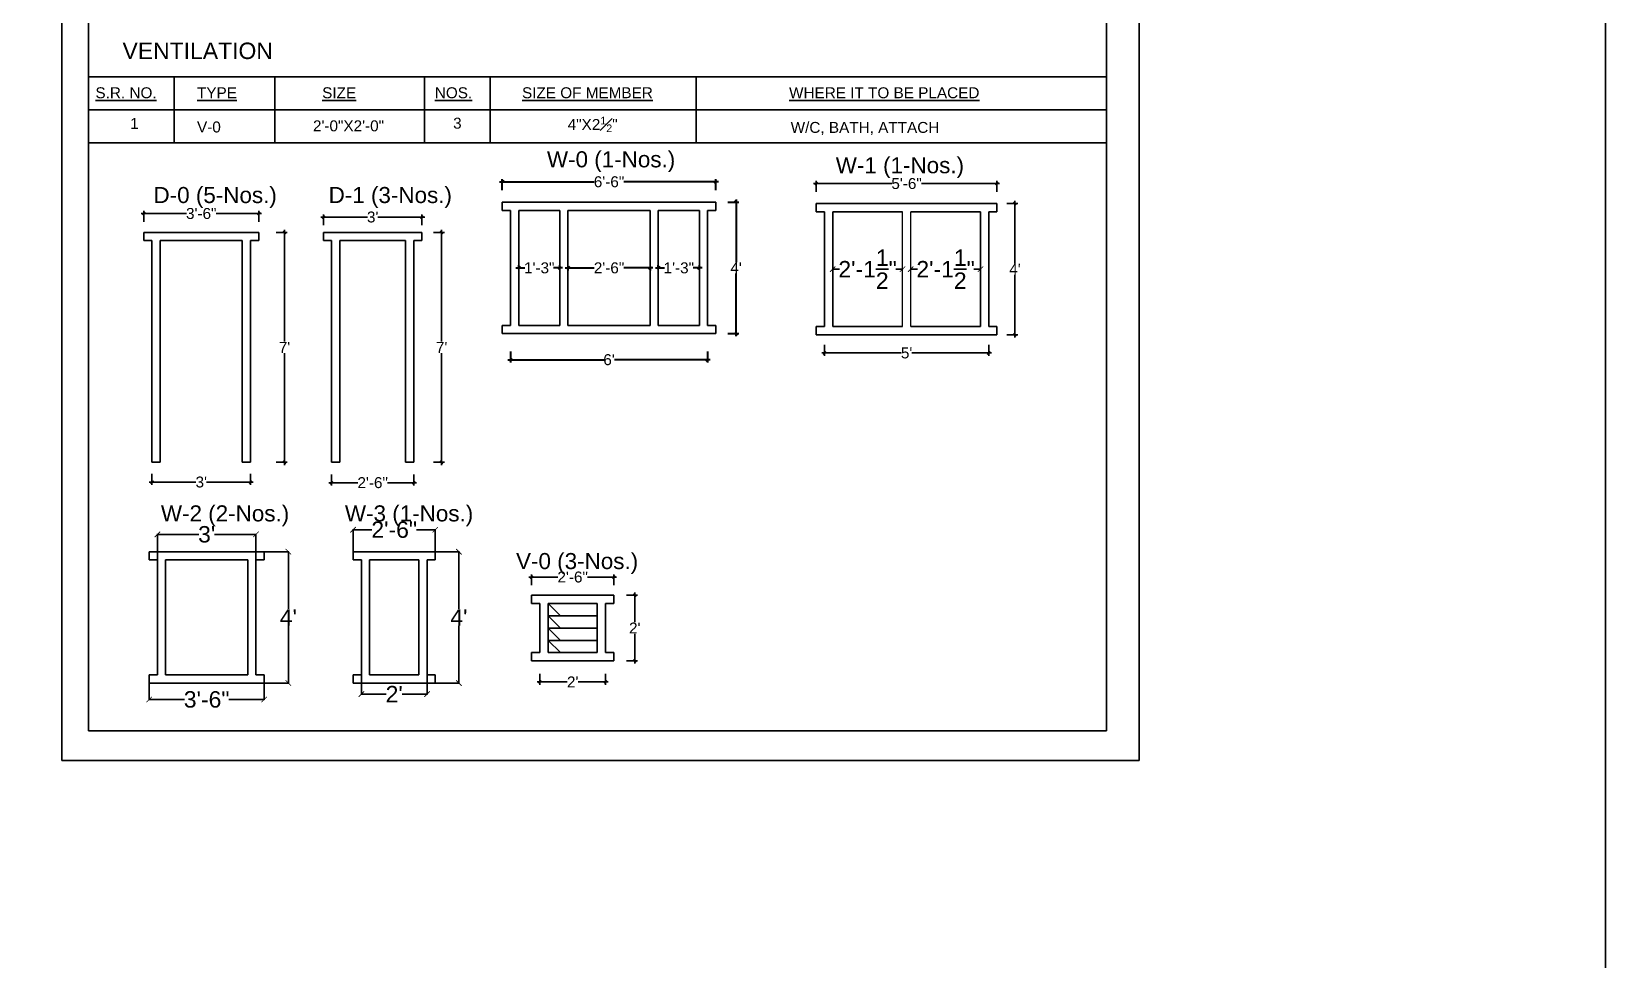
# Model space of a CAD drawing. Header units: inches. Extents: x -22123 to -20407, y -44696 to -43478.
# Drawn here: x -20982 to -20407, y -44175 to -43836 of the extents above; entities that cross this region are included whole.
import ezdxf

# ---------------------------------------------------------------- set-up
doc = ezdxf.new("R2010")
doc.units = ezdxf.units.IN
doc.header["$LTSCALE"] = 0.01
doc.header["$MEASUREMENT"] = 0
doc.header["$PDMODE"] = 3
doc.linetypes.add('DASHED2', pattern=[0.375, 0.25, -0.125])
doc.layers.add('FURNITURE', color=8, linetype='Continuous', lineweight=13)
doc.layers.add('TEXT', color=7, linetype='Continuous')
doc.styles.get("Standard").update_dxf_attribs({"font": 'arial.ttf'})
doc.dimstyles.get("Standard").update_dxf_attribs({"dimtxt": 6, "dimasz": 2, "dimexe": 0.18, "dimexo": 0.0625, "dimgap": 0.09, "dimtad": 0, "dimtih": 1, "dimtoh": 1, "dimdec": 1, "dimzin": 0, "dimdsep": 46, "dimlunit": 4, "dimtxsty": 'Standard', "dimblk": 'ARCHTICK', "dimcen": 0.09, "dimadec": 0, "dimazin": 0, "dimtfac": 1, "dimtdec": 1, "dimtofl": 0, "dimtmove": 0, "dimatfit": 3, "dimfxl": 1, "dimtolj": 1, "dimtzin": 0, "dimarcsym": 0})

# ---------------------------------------------------------------- blocks, each defined once
blk = doc.blocks.new('_Oblique')
at = {"color": 0, "linetype": 'ByBlock', "lineweight": -2}
blk.add_line((-0.5, -0.5), (0.5, 0.5), dxfattribs=at)
blk = doc.blocks.new('*D252')
at = {"color": 1, "lineweight": -2, "transparency": 16777216}
for p, q in [((17192.68, 10261.11), (17192.68, 10220.2)), ((17192.68, 10175.11), (17192.68, 10216.02))]:
    blk.add_line(p, q, dxfattribs=at)
at = {"color": 5, "lineweight": -2, "transparency": 16777216}
for p, q in [((17189.68, 10260.11), (17193.68, 10260.11)), ((17189.68, 10176.11), (17193.68, 10176.11))]:
    blk.add_line(p, q, dxfattribs=at)
at = {"layer": 'Defpoints', "color": 0, "transparency": 16777216}
for p in [(17183.26, 10260.11), (17180.26, 10176.11), (17192.68, 10176.11)]:
    blk.add_point(p, dxfattribs=at)
at = {"color": 1, "lineweight": -2, "transparency": 16777216}
for p, rotation in [((17192.68, 10260.11), 90), ((17192.68, 10176.11), 270)]:
    blk.add_blockref('_Oblique', p, dxfattribs=dict(at, rotation=rotation))
at = {"color": 0, "transparency": 16777216, "insert": (17192.68, 10218.11), "char_height": 4, "attachment_point": 5}
blk.add_mtext("\\A1;7'", dxfattribs=at)
blk = doc.blocks.new('_ArchTick')
at = {"color": 0, "linetype": 'ByBlock', "const_width": 0.15}
blk.add_lwpolyline([(-0.5, -0.5), (0.5, 0.5)], dxfattribs=at)
blk = doc.blocks.new('*D253')
at = {"color": 1, "lineweight": -2, "transparency": 16777216}
for p, q in [((17140.26, 10267.02), (17156.85, 10267.02)), ((17184.26, 10267.02), (17167.66, 10267.02))]:
    blk.add_line(p, q, dxfattribs=at)
at = {"color": 5, "lineweight": -2, "transparency": 16777216}
for p, q in [((17141.26, 10264.02), (17141.26, 10268.02)), ((17183.26, 10264.02), (17183.26, 10268.02))]:
    blk.add_line(p, q, dxfattribs=at)
at = {"layer": 'Defpoints', "color": 0, "transparency": 16777216}
for p in [(17141.26, 10267.02), (17141.26, 10260.11), (17183.26, 10260.11)]:
    blk.add_point(p, dxfattribs=at)
at = {"color": 1, "lineweight": -2, "transparency": 16777216, "rotation": 180}
blk.add_blockref('_Oblique', (17141.26, 10267.02), dxfattribs=at)
at = {"color": 1, "lineweight": -2, "transparency": 16777216}
blk.add_blockref('_Oblique', (17183.26, 10267.02), dxfattribs=at)
at = {"color": 0, "transparency": 16777216, "insert": (17162.26, 10267.02), "char_height": 4, "attachment_point": 5}
blk.add_mtext('\\A1;3\'-6"', dxfattribs=at)
blk = doc.blocks.new('*D254')
at = {"color": 1, "lineweight": -2, "transparency": 16777216}
for p, q in [((17143.26, 10168.88), (17160.33, 10168.88)), ((17181.26, 10168.88), (17164.19, 10168.88))]:
    blk.add_line(p, q, dxfattribs=at)
at = {"color": 5, "lineweight": -2, "transparency": 16777216}
for p, q in [((17144.26, 10171.88), (17144.26, 10167.88)), ((17180.26, 10171.88), (17180.26, 10167.88))]:
    blk.add_line(p, q, dxfattribs=at)
at = {"layer": 'Defpoints', "color": 0, "transparency": 16777216}
for p in [(17144.26, 10176.11), (17180.26, 10176.11), (17180.26, 10168.88)]:
    blk.add_point(p, dxfattribs=at)
at = {"color": 1, "lineweight": -2, "transparency": 16777216, "rotation": 180}
blk.add_blockref('_Oblique', (17144.26, 10168.88), dxfattribs=at)
at = {"color": 1, "lineweight": -2, "transparency": 16777216}
blk.add_blockref('_Oblique', (17180.26, 10168.88), dxfattribs=at)
at = {"color": 0, "transparency": 16777216, "insert": (17162.26, 10168.88), "char_height": 4, "attachment_point": 5}
blk.add_mtext("\\A1;3'", dxfattribs=at)
blk = doc.blocks.new('*D256')
at = {"color": 5, "lineweight": -2, "transparency": 16777216}
for p, q in [((17042.39, 10171.65), (17042.39, 10167.65)), ((17072.39, 10171.65), (17072.39, 10167.65))]:
    blk.add_line(p, q, dxfattribs=at)
at = {"color": 1, "lineweight": -2, "transparency": 16777216}
for p, q in [((17041.39, 10168.65), (17051.95, 10168.65)), ((17073.39, 10168.65), (17062.83, 10168.65))]:
    blk.add_line(p, q, dxfattribs=at)
at = {"layer": 'Defpoints', "color": 0, "transparency": 16777216}
for p in [(17042.39, 10176.11), (17072.39, 10176.11), (17042.39, 10168.65)]:
    blk.add_point(p, dxfattribs=at)
at = {"color": 1, "lineweight": -2, "transparency": 16777216, "rotation": 180}
blk.add_blockref('_Oblique', (17042.39, 10168.65), dxfattribs=at)
at = {"color": 1, "lineweight": -2, "transparency": 16777216}
blk.add_blockref('_Oblique', (17072.39, 10168.65), dxfattribs=at)
at = {"color": 0, "transparency": 16777216, "insert": (17057.39, 10168.65), "char_height": 4, "attachment_point": 5}
blk.add_mtext('\\A1;2\'-6"', dxfattribs=at)
blk = doc.blocks.new('*D257')
at = {"color": 1, "lineweight": -2, "transparency": 16777216}
for p, q in [((17082.58, 10261.11), (17082.58, 10220.2)), ((17082.58, 10175.11), (17082.58, 10216.02))]:
    blk.add_line(p, q, dxfattribs=at)
at = {"color": 5, "lineweight": -2, "transparency": 16777216}
for p, q in [((17079.58, 10260.11), (17083.58, 10260.11)), ((17079.58, 10176.11), (17083.58, 10176.11))]:
    blk.add_line(p, q, dxfattribs=at)
at = {"layer": 'Defpoints', "color": 0, "transparency": 16777216}
for p in [(17075.39, 10260.11), (17072.39, 10176.11), (17082.58, 10176.11)]:
    blk.add_point(p, dxfattribs=at)
at = {"color": 1, "lineweight": -2, "transparency": 16777216}
for p, rotation in [((17082.58, 10260.11), 90), ((17082.58, 10176.11), 270)]:
    blk.add_blockref('_Oblique', p, dxfattribs=dict(at, rotation=rotation))
at = {"color": 0, "transparency": 16777216, "insert": (17082.58, 10218.11), "char_height": 4, "attachment_point": 5}
blk.add_mtext("\\A1;7'", dxfattribs=at)
blk = doc.blocks.new('*D258')
at = {"color": 5, "lineweight": -2, "transparency": 16777216}
for p, q in [((17039.39, 10262.73), (17039.39, 10266.73)), ((17075.39, 10262.73), (17075.39, 10266.73))]:
    blk.add_line(p, q, dxfattribs=at)
at = {"color": 1, "lineweight": -2, "transparency": 16777216}
for p, q in [((17038.39, 10265.73), (17055.46, 10265.73)), ((17076.39, 10265.73), (17059.32, 10265.73))]:
    blk.add_line(p, q, dxfattribs=at)
at = {"layer": 'Defpoints', "color": 0, "transparency": 16777216}
for p in [(17039.39, 10265.73), (17039.39, 10260.11), (17075.39, 10260.11)]:
    blk.add_point(p, dxfattribs=at)
at = {"color": 1, "lineweight": -2, "transparency": 16777216, "rotation": 180}
blk.add_blockref('_Oblique', (17039.39, 10265.73), dxfattribs=at)
at = {"color": 1, "lineweight": -2, "transparency": 16777216}
blk.add_blockref('_Oblique', (17075.39, 10265.73), dxfattribs=at)
at = {"color": 0, "transparency": 16777216, "insert": (17057.39, 10265.73), "char_height": 4, "attachment_point": 5}
blk.add_mtext("\\A1;3'", dxfattribs=at)
blk = doc.blocks.new('*D260')
at = {"color": 1, "lineweight": -2, "transparency": 16777216}
for p, q in [((17555.67, 10506.17), (17584.26, 10506.17)), ((17623.67, 10506.17), (17595.08, 10506.17))]:
    blk.add_line(p, q, dxfattribs=at)
at = {"color": 5, "lineweight": -2, "transparency": 16777216}
for p, q in [((17556.67, 10503.17), (17556.67, 10507.17)), ((17622.67, 10503.17), (17622.67, 10507.17))]:
    blk.add_line(p, q, dxfattribs=at)
at = {"layer": 'Defpoints', "color": 0, "transparency": 16777216}
for p in [(17622.67, 10506.17), (17556.67, 10498.88), (17622.67, 10498.88)]:
    blk.add_point(p, dxfattribs=at)
at = {"color": 1, "lineweight": -2, "transparency": 16777216, "rotation": 180}
blk.add_blockref('_Oblique', (17556.67, 10506.17), dxfattribs=at)
at = {"color": 1, "lineweight": -2, "transparency": 16777216}
blk.add_blockref('_Oblique', (17622.67, 10506.17), dxfattribs=at)
at = {"color": 0, "transparency": 16777216, "insert": (17589.67, 10506.17), "char_height": 4, "attachment_point": 5}
blk.add_mtext('\\A1;5\'-6"', dxfattribs=at)
blk = doc.blocks.new('*D261')
at = {"color": 5, "lineweight": -2, "transparency": 16777216}
for p, q in [((17626.27, 10498.88), (17630.27, 10498.88)), ((17626.27, 10450.88), (17630.27, 10450.88))]:
    blk.add_line(p, q, dxfattribs=at)
at = {"color": 1, "lineweight": -2, "transparency": 16777216}
for p, q in [((17629.27, 10499.88), (17629.27, 10476.97)), ((17629.27, 10449.88), (17629.27, 10472.79))]:
    blk.add_line(p, q, dxfattribs=at)
at = {"layer": 'Defpoints', "color": 0, "transparency": 16777216}
for p in [(17622.67, 10498.88), (17622.67, 10450.88), (17629.27, 10450.88)]:
    blk.add_point(p, dxfattribs=at)
at = {"color": 1, "lineweight": -2, "transparency": 16777216}
for p, rotation in [((17629.27, 10498.88), 90), ((17629.27, 10450.88), 270)]:
    blk.add_blockref('_Oblique', p, dxfattribs=dict(at, rotation=rotation))
at = {"color": 0, "transparency": 16777216, "insert": (17629.27, 10474.88), "char_height": 4, "attachment_point": 5}
blk.add_mtext("\\A1;4'", dxfattribs=at)
blk = doc.blocks.new('*D262')
at = {"color": 5, "lineweight": -2, "transparency": 16777216}
for p, q in [((17559.67, 10447.26), (17559.67, 10443.26)), ((17619.67, 10447.26), (17619.67, 10443.26))]:
    blk.add_line(p, q, dxfattribs=at)
at = {"color": 1, "lineweight": -2, "transparency": 16777216}
for p, q in [((17558.67, 10444.26), (17587.74, 10444.26)), ((17620.67, 10444.26), (17591.6, 10444.26))]:
    blk.add_line(p, q, dxfattribs=at)
at = {"layer": 'Defpoints', "color": 0, "transparency": 16777216}
for p in [(17559.67, 10453.88), (17619.67, 10453.88), (17619.67, 10444.26)]:
    blk.add_point(p, dxfattribs=at)
at = {"color": 1, "lineweight": -2, "transparency": 16777216, "rotation": 180}
blk.add_blockref('_Oblique', (17559.67, 10444.26), dxfattribs=at)
at = {"color": 1, "lineweight": -2, "transparency": 16777216}
blk.add_blockref('_Oblique', (17619.67, 10444.26), dxfattribs=at)
at = {"color": 0, "transparency": 16777216, "insert": (17589.67, 10444.26), "char_height": 4, "attachment_point": 5}
blk.add_mtext("\\A1;5'", dxfattribs=at)
blk = doc.blocks.new('*D264')
at = {"color": 1, "lineweight": -2, "transparency": 16777216}
for p, q in [((17700.67, 10518.44), (17735.26, 10518.44)), ((17780.67, 10518.44), (17746.09, 10518.44))]:
    blk.add_line(p, q, dxfattribs=at)
at = {"color": 5, "lineweight": -2, "transparency": 16777216}
for p, q in [((17701.67, 10515.44), (17701.67, 10519.44)), ((17779.67, 10515.44), (17779.67, 10519.44))]:
    blk.add_line(p, q, dxfattribs=at)
at = {"layer": 'Defpoints', "color": 0, "transparency": 16777216}
for p in [(17779.67, 10518.44), (17701.67, 10510.98), (17779.67, 10510.98)]:
    blk.add_point(p, dxfattribs=at)
at = {"color": 1, "lineweight": -2, "transparency": 16777216, "rotation": 180}
blk.add_blockref('_Oblique', (17701.67, 10518.44), dxfattribs=at)
at = {"color": 1, "lineweight": -2, "transparency": 16777216}
blk.add_blockref('_Oblique', (17779.67, 10518.44), dxfattribs=at)
at = {"color": 0, "transparency": 16777216, "insert": (17740.67, 10518.44), "char_height": 4, "attachment_point": 5}
blk.add_mtext('\\A1;6\'-6"', dxfattribs=at)
blk = doc.blocks.new('*D265')
at = {"color": 5, "lineweight": -2, "transparency": 16777216}
for p, q in [((17784.1, 10510.98), (17788.1, 10510.98)), ((17784.1, 10462.98), (17788.1, 10462.98))]:
    blk.add_line(p, q, dxfattribs=at)
at = {"color": 1, "lineweight": -2, "transparency": 16777216}
for p, q in [((17787.1, 10511.98), (17787.1, 10489.07)), ((17787.1, 10461.98), (17787.1, 10484.89))]:
    blk.add_line(p, q, dxfattribs=at)
at = {"layer": 'Defpoints', "color": 0, "transparency": 16777216}
for p in [(17779.67, 10510.98), (17779.67, 10462.98), (17787.1, 10462.98)]:
    blk.add_point(p, dxfattribs=at)
at = {"color": 1, "lineweight": -2, "transparency": 16777216}
for p, rotation in [((17787.1, 10510.98), 90), ((17787.1, 10462.98), 270)]:
    blk.add_blockref('_Oblique', p, dxfattribs=dict(at, rotation=rotation))
at = {"color": 0, "transparency": 16777216, "insert": (17787.1, 10486.98), "char_height": 4, "attachment_point": 5}
blk.add_mtext("\\A1;4'", dxfattribs=at)
blk = doc.blocks.new('*D266')
at = {"color": 5, "lineweight": -2, "transparency": 16777216}
for p, q in [((17704.67, 10456.42), (17704.67, 10452.42)), ((17776.67, 10456.42), (17776.67, 10452.42))]:
    blk.add_line(p, q, dxfattribs=at)
at = {"color": 1, "lineweight": -2, "transparency": 16777216}
for p, q in [((17703.67, 10453.42), (17738.73, 10453.42)), ((17777.67, 10453.42), (17742.62, 10453.42))]:
    blk.add_line(p, q, dxfattribs=at)
at = {"layer": 'Defpoints', "color": 0, "transparency": 16777216}
for p in [(17704.67, 10465.98), (17776.67, 10465.98), (17704.67, 10453.42)]:
    blk.add_point(p, dxfattribs=at)
at = {"color": 1, "lineweight": -2, "transparency": 16777216, "rotation": 180}
blk.add_blockref('_Oblique', (17704.67, 10453.42), dxfattribs=at)
at = {"color": 1, "lineweight": -2, "transparency": 16777216}
blk.add_blockref('_Oblique', (17776.67, 10453.42), dxfattribs=at)
at = {"color": 0, "transparency": 16777216, "insert": (17740.67, 10453.42), "char_height": 4, "attachment_point": 5}
blk.add_mtext("\\A1;6'", dxfattribs=at)
blk = doc.blocks.new('*D267')
at = {"color": 1, "lineweight": -2, "transparency": 16777216}
for p, q in [((17757.67, 10486.98), (17760.96, 10486.98)), ((17774.67, 10486.98), (17771.39, 10486.98))]:
    blk.add_line(p, q, dxfattribs=at)
at = {"color": 5, "lineweight": -2, "transparency": 16777216}
for p, q in [((17758.67, 10486.98), (17758.67, 10487.98)), ((17773.67, 10486.98), (17773.67, 10487.98))]:
    blk.add_line(p, q, dxfattribs=at)
at = {"layer": 'Defpoints', "color": 0, "transparency": 16777216}
for p in [(17758.67, 10486.98), (17773.67, 10486.98), (17773.67, 10486.98)]:
    blk.add_point(p, dxfattribs=at)
at = {"color": 1, "lineweight": -2, "transparency": 16777216, "rotation": 180}
blk.add_blockref('_Oblique', (17758.67, 10486.98), dxfattribs=at)
at = {"color": 1, "lineweight": -2, "transparency": 16777216}
blk.add_blockref('_Oblique', (17773.67, 10486.98), dxfattribs=at)
at = {"color": 0, "transparency": 16777216, "insert": (17766.17, 10486.98), "char_height": 4, "attachment_point": 5}
blk.add_mtext('\\A1;1\'-3"', dxfattribs=at)
blk = doc.blocks.new('*D268')
at = {"color": 1, "lineweight": -2, "transparency": 16777216}
for p, q in [((17706.67, 10486.98), (17709.96, 10486.98)), ((17723.67, 10486.98), (17720.39, 10486.98))]:
    blk.add_line(p, q, dxfattribs=at)
at = {"color": 5, "lineweight": -2, "transparency": 16777216}
for p, q in [((17707.67, 10486.98), (17707.67, 10487.98)), ((17722.67, 10486.98), (17722.67, 10487.98))]:
    blk.add_line(p, q, dxfattribs=at)
at = {"layer": 'Defpoints', "color": 0, "transparency": 16777216}
for p in [(17707.67, 10486.98), (17707.67, 10486.98), (17722.67, 10486.98)]:
    blk.add_point(p, dxfattribs=at)
at = {"color": 1, "lineweight": -2, "transparency": 16777216, "rotation": 180}
blk.add_blockref('_Oblique', (17707.67, 10486.98), dxfattribs=at)
at = {"color": 1, "lineweight": -2, "transparency": 16777216}
blk.add_blockref('_Oblique', (17722.67, 10486.98), dxfattribs=at)
at = {"color": 0, "transparency": 16777216, "insert": (17715.17, 10486.98), "char_height": 4, "attachment_point": 5}
blk.add_mtext('\\A1;1\'-3"', dxfattribs=at)
blk = doc.blocks.new('*D269')
at = {"color": 1, "lineweight": -2, "transparency": 16777216}
for p, q in [((17724.67, 10486.98), (17735.23, 10486.98)), ((17756.67, 10486.98), (17746.11, 10486.98))]:
    blk.add_line(p, q, dxfattribs=at)
at = {"color": 5, "lineweight": -2, "transparency": 16777216}
for p, q in [((17725.67, 10486.98), (17725.67, 10485.98)), ((17755.67, 10486.98), (17755.67, 10485.98))]:
    blk.add_line(p, q, dxfattribs=at)
at = {"layer": 'Defpoints', "color": 0, "transparency": 16777216}
for p in [(17725.67, 10486.98), (17755.67, 10486.98), (17755.67, 10486.98)]:
    blk.add_point(p, dxfattribs=at)
at = {"color": 1, "lineweight": -2, "transparency": 16777216, "rotation": 180}
blk.add_blockref('_Oblique', (17725.67, 10486.98), dxfattribs=at)
at = {"color": 1, "lineweight": -2, "transparency": 16777216}
blk.add_blockref('_Oblique', (17755.67, 10486.98), dxfattribs=at)
at = {"color": 0, "transparency": 16777216, "insert": (17740.67, 10486.98), "char_height": 4, "attachment_point": 5}
blk.add_mtext('\\A1;2\'-6"', dxfattribs=at)
blk = doc.blocks.new('*D513')
at = {"color": 0, "lineweight": -2, "transparency": 16777216}
for p, q in [((-20661.1, -43922.73), (-20661.1, -43922.61)), ((-20661.1, -43922.79), (-20658.65, -43922.79)), ((-20635.6, -43922.79), (-20638.05, -43922.79)), ((-20635.6, -43922.73), (-20635.6, -43922.61))]:
    blk.add_line(p, q, dxfattribs=at)
at = {"layer": 'Defpoints', "color": 0, "transparency": 16777216}
for p in [(-20661.1, -43922.79), (-20635.6, -43922.79), (-20635.6, -43922.79)]:
    blk.add_point(p, dxfattribs=at)
at = {"color": 0, "lineweight": -2, "transparency": 16777216, "xscale": 2, "yscale": 2, "zscale": 2, "rotation": 180}
blk.add_blockref('_ArchTick', (-20661.1, -43922.79), dxfattribs=at)
at = {"color": 0, "lineweight": -2, "transparency": 16777216, "xscale": 2, "yscale": 2, "zscale": 2}
blk.add_blockref('_ArchTick', (-20635.6, -43922.79), dxfattribs=at)
at = {"color": 0, "transparency": 16777216, "insert": (-20648.35, -43922.79), "char_height": 6, "attachment_point": 5}
blk.add_mtext('\\A1;2\'-1{\\H1.000000x;\\S1/2;}"', dxfattribs=at)
blk = doc.blocks.new('*D514')
at = {"color": 0, "lineweight": -2, "transparency": 16777216}
for p, q in [((-20689.6, -43922.73), (-20689.6, -43922.61)), ((-20689.6, -43922.79), (-20687.15, -43922.79)), ((-20664.1, -43922.79), (-20666.55, -43922.79)), ((-20664.1, -43922.73), (-20664.1, -43922.61))]:
    blk.add_line(p, q, dxfattribs=at)
at = {"layer": 'Defpoints', "color": 0, "transparency": 16777216}
for p in [(-20689.6, -43922.79), (-20689.6, -43922.79), (-20664.1, -43922.79)]:
    blk.add_point(p, dxfattribs=at)
at = {"color": 0, "lineweight": -2, "transparency": 16777216, "xscale": 2, "yscale": 2, "zscale": 2, "rotation": 180}
blk.add_blockref('_ArchTick', (-20689.6, -43922.79), dxfattribs=at)
at = {"color": 0, "lineweight": -2, "transparency": 16777216, "xscale": 2, "yscale": 2, "zscale": 2}
blk.add_blockref('_ArchTick', (-20664.1, -43922.79), dxfattribs=at)
at = {"color": 0, "transparency": 16777216, "insert": (-20676.85, -43922.79), "char_height": 6, "attachment_point": 5}
blk.add_mtext('\\A1;2\'-1{\\H1.000000x;\\S1/2;}"', dxfattribs=at)
blk = doc.blocks.new('*D248')
at = {"color": 5, "lineweight": -2, "transparency": 16777216}
for p, q in [((17220.2, 10493.05), (17220.2, 10497.05)), ((17250.2, 10493.05), (17250.2, 10497.05))]:
    blk.add_line(p, q, dxfattribs=at)
at = {"color": 1, "lineweight": -2, "transparency": 16777216}
for p, q in [((17219.2, 10496.05), (17229.75, 10496.05)), ((17251.2, 10496.05), (17240.64, 10496.05))]:
    blk.add_line(p, q, dxfattribs=at)
at = {"layer": 'Defpoints', "color": 0, "transparency": 16777216}
for p in [(17250.2, 10496.05), (17220.2, 10489.44), (17250.2, 10489.44)]:
    blk.add_point(p, dxfattribs=at)
at = {"color": 1, "lineweight": -2, "transparency": 16777216, "rotation": 180}
blk.add_blockref('_Oblique', (17220.2, 10496.05), dxfattribs=at)
at = {"color": 1, "lineweight": -2, "transparency": 16777216}
blk.add_blockref('_Oblique', (17250.2, 10496.05), dxfattribs=at)
at = {"color": 0, "transparency": 16777216, "insert": (17235.2, 10496.05), "char_height": 4, "attachment_point": 5}
blk.add_mtext('\\A1;2\'-6"', dxfattribs=at)
blk = doc.blocks.new('*D249')
at = {"color": 5, "lineweight": -2, "transparency": 16777216}
for p, q in [((17254.88, 10489.44), (17258.88, 10489.44)), ((17254.88, 10465.44), (17258.88, 10465.44))]:
    blk.add_line(p, q, dxfattribs=at)
at = {"color": 1, "lineweight": -2, "transparency": 16777216}
for p, q in [((17257.88, 10490.44), (17257.88, 10479.54)), ((17257.88, 10464.44), (17257.88, 10475.34))]:
    blk.add_line(p, q, dxfattribs=at)
at = {"layer": 'Defpoints', "color": 0, "transparency": 16777216}
for p in [(17250.2, 10489.44), (17250.2, 10465.44), (17257.88, 10465.44)]:
    blk.add_point(p, dxfattribs=at)
at = {"color": 1, "lineweight": -2, "transparency": 16777216}
for p, rotation in [((17257.88, 10489.44), 90), ((17257.88, 10465.44), 270)]:
    blk.add_blockref('_Oblique', p, dxfattribs=dict(at, rotation=rotation))
at = {"color": 0, "transparency": 16777216, "insert": (17257.88, 10477.44), "char_height": 4, "attachment_point": 5}
blk.add_mtext("\\A1;2'", dxfattribs=at)
blk = doc.blocks.new('*D250')
at = {"color": 1, "lineweight": -2, "transparency": 16777216}
for p, q in [((17222.2, 10457.73), (17233.23, 10457.73)), ((17248.2, 10457.73), (17237.16, 10457.73))]:
    blk.add_line(p, q, dxfattribs=at)
at = {"color": 5, "lineweight": -2, "transparency": 16777216}
for p, q in [((17223.2, 10460.73), (17223.2, 10456.73)), ((17247.2, 10460.73), (17247.2, 10456.73))]:
    blk.add_line(p, q, dxfattribs=at)
at = {"layer": 'Defpoints', "color": 0, "transparency": 16777216}
for p in [(17223.2, 10468.44), (17247.2, 10468.44), (17223.2, 10457.73)]:
    blk.add_point(p, dxfattribs=at)
at = {"color": 1, "lineweight": -2, "transparency": 16777216, "rotation": 180}
blk.add_blockref('_Oblique', (17223.2, 10457.73), dxfattribs=at)
at = {"color": 1, "lineweight": -2, "transparency": 16777216}
blk.add_blockref('_Oblique', (17247.2, 10457.73), dxfattribs=at)
at = {"color": 0, "transparency": 16777216, "insert": (17235.2, 10457.73), "char_height": 4, "attachment_point": 5}
blk.add_mtext("\\A1;2'", dxfattribs=at)
blk = doc.blocks.new('*D515')
at = {"color": 0, "lineweight": -2, "transparency": 16777216}
for p, q in [((-20936.35, -44028.99), (-20936.35, -44019.53)), ((-20936.35, -44019.71), (-20921.2, -44019.71)), ((-20900.35, -44019.71), (-20915.5, -44019.71)), ((-20900.35, -44028.99), (-20900.35, -44019.53))]:
    blk.add_line(p, q, dxfattribs=at)
at = {"layer": 'Defpoints', "color": 0, "transparency": 16777216}
for p in [(-20900.35, -44019.71), (-20936.35, -44029.05), (-20900.35, -44029.05)]:
    blk.add_point(p, dxfattribs=at)
at = {"color": 0, "lineweight": -2, "transparency": 16777216, "xscale": 2, "yscale": 2, "zscale": 2, "rotation": 180}
blk.add_blockref('_ArchTick', (-20936.35, -44019.71), dxfattribs=at)
at = {"color": 0, "lineweight": -2, "transparency": 16777216, "xscale": 2, "yscale": 2, "zscale": 2}
blk.add_blockref('_ArchTick', (-20900.35, -44019.71), dxfattribs=at)
at = {"color": 0, "transparency": 16777216, "insert": (-20918.35, -44019.71), "char_height": 6, "attachment_point": 5}
blk.add_mtext("\\A1;3'", dxfattribs=at)
blk = doc.blocks.new('*D516')
at = {"color": 0, "lineweight": -2, "transparency": 16777216}
for p, q in [((-20897.29, -44026.05), (-20888.32, -44026.05)), ((-20888.5, -44026.05), (-20888.5, -44046.96)), ((-20888.5, -44074.05), (-20888.5, -44053.14)), ((-20897.29, -44074.05), (-20888.32, -44074.05))]:
    blk.add_line(p, q, dxfattribs=at)
at = {"layer": 'Defpoints', "color": 0, "transparency": 16777216}
for p in [(-20897.35, -44026.05), (-20897.35, -44074.05), (-20888.5, -44074.05)]:
    blk.add_point(p, dxfattribs=at)
at = {"color": 0, "lineweight": -2, "transparency": 16777216, "xscale": 2, "yscale": 2, "zscale": 2}
for p, rotation in [((-20888.5, -44026.05), 90), ((-20888.5, -44074.05), 270)]:
    blk.add_blockref('_ArchTick', p, dxfattribs=dict(at, rotation=rotation))
at = {"color": 0, "transparency": 16777216, "insert": (-20888.5, -44050.05), "char_height": 6, "attachment_point": 5}
blk.add_mtext("\\A1;4'", dxfattribs=at)
blk = doc.blocks.new('*D517')
at = {"color": 0, "lineweight": -2, "transparency": 16777216}
for p, q in [((-20864.82, -44025.99), (-20864.82, -44017.83)), ((-20864.82, -44018.01), (-20857.94, -44018.01)), ((-20834.82, -44018.01), (-20841.71, -44018.01)), ((-20834.82, -44025.99), (-20834.82, -44017.83))]:
    blk.add_line(p, q, dxfattribs=at)
at = {"layer": 'Defpoints', "color": 0, "transparency": 16777216}
for p in [(-20834.82, -44018.01), (-20864.82, -44026.05), (-20834.82, -44026.05)]:
    blk.add_point(p, dxfattribs=at)
at = {"color": 0, "lineweight": -2, "transparency": 16777216, "xscale": 2, "yscale": 2, "zscale": 2, "rotation": 180}
blk.add_blockref('_ArchTick', (-20864.82, -44018.01), dxfattribs=at)
at = {"color": 0, "lineweight": -2, "transparency": 16777216, "xscale": 2, "yscale": 2, "zscale": 2}
blk.add_blockref('_ArchTick', (-20834.82, -44018.01), dxfattribs=at)
at = {"color": 0, "transparency": 16777216, "insert": (-20849.82, -44018.01), "char_height": 6, "attachment_point": 5}
blk.add_mtext('\\A1;2\'-6"', dxfattribs=at)
blk = doc.blocks.new('*D518')
at = {"color": 0, "lineweight": -2, "transparency": 16777216}
for p, q in [((-20939.35, -44074.11), (-20939.35, -44080.23)), ((-20897.35, -44074.11), (-20897.35, -44080.23)), ((-20939.35, -44080.05), (-20926.41, -44080.05)), ((-20897.35, -44080.05), (-20910.28, -44080.05))]:
    blk.add_line(p, q, dxfattribs=at)
at = {"layer": 'Defpoints', "color": 0, "transparency": 16777216}
for p in [(-20939.35, -44074.05), (-20897.35, -44074.05), (-20897.35, -44080.05)]:
    blk.add_point(p, dxfattribs=at)
at = {"color": 0, "lineweight": -2, "transparency": 16777216, "xscale": 2, "yscale": 2, "zscale": 2, "rotation": 180}
blk.add_blockref('_ArchTick', (-20939.35, -44080.05), dxfattribs=at)
at = {"color": 0, "lineweight": -2, "transparency": 16777216, "xscale": 2, "yscale": 2, "zscale": 2}
blk.add_blockref('_ArchTick', (-20897.35, -44080.05), dxfattribs=at)
at = {"color": 0, "transparency": 16777216, "insert": (-20918.35, -44080.05), "char_height": 6, "attachment_point": 5}
blk.add_mtext('\\A1;3\'-6"', dxfattribs=at)
blk = doc.blocks.new('*D519')
at = {"color": 0, "lineweight": -2, "transparency": 16777216}
for p, q in [((-20861.82, -44071.11), (-20861.82, -44078.27)), ((-20837.82, -44071.11), (-20837.82, -44078.27)), ((-20861.82, -44078.09), (-20852.73, -44078.09)), ((-20837.82, -44078.09), (-20846.92, -44078.09))]:
    blk.add_line(p, q, dxfattribs=at)
at = {"layer": 'Defpoints', "color": 0, "transparency": 16777216}
for p in [(-20861.82, -44071.05), (-20837.82, -44071.05), (-20837.82, -44078.09)]:
    blk.add_point(p, dxfattribs=at)
at = {"color": 0, "lineweight": -2, "transparency": 16777216, "xscale": 2, "yscale": 2, "zscale": 2, "rotation": 180}
blk.add_blockref('_ArchTick', (-20861.82, -44078.09), dxfattribs=at)
at = {"color": 0, "lineweight": -2, "transparency": 16777216, "xscale": 2, "yscale": 2, "zscale": 2}
blk.add_blockref('_ArchTick', (-20837.82, -44078.09), dxfattribs=at)
at = {"color": 0, "transparency": 16777216, "insert": (-20849.82, -44078.09), "char_height": 6, "attachment_point": 5}
blk.add_mtext("\\A1;2'", dxfattribs=at)
blk = doc.blocks.new('*D520')
at = {"color": 0, "lineweight": -2, "transparency": 16777216}
for p, q in [((-20834.76, -44026.05), (-20825.99, -44026.05)), ((-20826.17, -44026.05), (-20826.17, -44046.96)), ((-20826.17, -44074.05), (-20826.17, -44053.14)), ((-20834.76, -44074.05), (-20825.99, -44074.05))]:
    blk.add_line(p, q, dxfattribs=at)
at = {"layer": 'Defpoints', "color": 0, "transparency": 16777216}
for p in [(-20834.82, -44026.05), (-20834.82, -44074.05), (-20826.17, -44074.05)]:
    blk.add_point(p, dxfattribs=at)
at = {"color": 0, "lineweight": -2, "transparency": 16777216, "xscale": 2, "yscale": 2, "zscale": 2}
for p, rotation in [((-20826.17, -44026.05), 90), ((-20826.17, -44074.05), 270)]:
    blk.add_blockref('_ArchTick', p, dxfattribs=dict(at, rotation=rotation))
at = {"color": 0, "transparency": 16777216, "insert": (-20826.17, -44050.05), "char_height": 6, "attachment_point": 5}
blk.add_mtext("\\A1;4'", dxfattribs=at)
blk = doc.blocks.new('A$C5ACA6E0D')
at = {"color": 0}
for p, q in [((1, 94.43), (43, 94.43)), ((1, 94.43), (1, 91.43)), ((43, 94.43), (43, 91.43)), ((1, 91.43), (4, 91.43)), ((4, 91.43), (4, 10.43)), ((7, 10.43), (7, 91.43)), ((7, 91.43), (37, 91.43)), ((37, 10.43), (37, 91.43)), ((43, 91.43), (40, 91.43)), ((40, 91.43), (40, 10.43)), ((4, 10.43), (7, 10.43)), ((40, 10.43), (37, 10.43))]:
    blk.add_line(p, q, dxfattribs=at)
for base, p1, p2, picture, middle in [((1, 101.33), (43, 94.43), (1, 94.43), '*D253', (22, 101.33)), ((40, 3.2), (4, 10.43), (40, 10.43), '*D254', (22, 3.2))]:
    dim = blk.add_linear_dim(base=base, p1=p1, p2=p2, dimstyle='Standard')
    dim.commit()
    dim.dimension.update_dxf_attribs({"geometry": picture, "text_midpoint": middle, "insert": (-17140.26, -10165.69)})
dim = blk.add_linear_dim(base=(52.43, 10.43), p1=(43, 94.43), p2=(40, 10.43), angle=90, dimstyle='Standard')
dim.commit()
dim.dimension.update_dxf_attribs({"geometry": '*D252', "text_midpoint": (52.43, 52.43), "insert": (-17140.26, -10165.69)})
blk = doc.blocks.new('A$C1B4D26F4')
at = {"color": 0}
for p, q in [((1, 94.75), (37, 94.75)), ((1, 94.75), (1, 91.75)), ((37, 94.75), (37, 91.75)), ((1, 91.75), (4, 91.75)), ((4, 91.75), (4, 10.75)), ((7, 10.75), (7, 91.75)), ((7, 91.75), (31, 91.75)), ((31, 10.75), (31, 91.75)), ((37, 91.75), (34, 91.75)), ((34, 91.75), (34, 10.75)), ((4, 10.75), (7, 10.75)), ((34, 10.75), (31, 10.75))]:
    blk.add_line(p, q, dxfattribs=at)
for base, p1, p2, picture, middle in [((1, 100.37), (37, 94.75), (1, 94.75), '*D258', (19, 100.37)), ((4, 3.28), (34, 10.75), (4, 10.75), '*D256', (19, 3.28))]:
    dim = blk.add_linear_dim(base=base, p1=p1, p2=p2, dimstyle='Standard')
    dim.commit()
    dim.dimension.update_dxf_attribs({"geometry": picture, "text_midpoint": middle, "insert": (-17038.39, -10165.37)})
dim = blk.add_linear_dim(base=(44.18, 10.75), p1=(37, 94.75), p2=(34, 10.75), angle=90, dimstyle='Standard')
dim.commit()
dim.dimension.update_dxf_attribs({"geometry": '*D257', "text_midpoint": (44.18, 52.75), "insert": (-17038.39, -10165.37)})
blk = doc.blocks.new('A$C7C7F0261')
at = {"color": 0}
for p, q in [((1, 57.83), (67, 57.83)), ((1, 54.83), (1, 57.83)), ((67, 57.83), (67, 54.83)), ((4, 54.83), (1, 54.83)), ((4, 12.83), (4, 54.83)), ((7, 12.83), (7, 54.83)), ((7, 54.83), (22, 54.83)), ((7, 54.83), (32.5, 54.83)), ((25, 54.83), (32.5, 54.83)), ((35.5, 54.83), (43, 54.83)), ((35.5, 54.83), (61, 54.83)), ((61, 54.83), (61, 12.83)), ((67, 54.83), (64, 54.83)), ((64, 54.83), (64, 12.83)), ((64, 54.83), (67, 54.83)), ((1, 9.83), (1, 12.83)), ((1, 12.83), (4, 12.83)), ((32.5, 12.83), (7, 12.83)), ((22, 12.83), (7, 12.83)), ((32.5, 12.83), (25, 12.83)), ((61, 12.83), (35.5, 12.83)), ((43, 12.83), (35.5, 12.83)), ((64, 12.83), (67, 12.83)), ((67, 12.83), (64, 12.83)), ((67, 12.83), (67, 9.83)), ((67, 9.83), (1, 9.83))]:
    blk.add_line(p, q, dxfattribs=at)
at = {"layer": 'FURNITURE', "color": 0, "ltscale": 20}
for p, q in [((32.5, 12.83), (32.5, 54.83)), ((35.5, 12.83), (35.5, 54.83))]:
    blk.add_line(p, q, dxfattribs=at)
for base, p1, p2, picture, middle in [((67, 65.11), (1, 57.83), (67, 57.83), '*D260', (34, 65.11)), ((64, 3.2), (4, 12.83), (64, 12.83), '*D262', (34, 3.2))]:
    dim = blk.add_linear_dim(base=base, p1=p1, p2=p2, dimstyle='Standard')
    dim.commit()
    dim.dimension.update_dxf_attribs({"geometry": picture, "text_midpoint": middle, "insert": (-17555.67, -10441.06)})
dim = blk.add_linear_dim(base=(73.61, 9.83), p1=(67, 57.83), p2=(67, 9.83), angle=90, dimstyle='Standard')
dim.commit()
dim.dimension.update_dxf_attribs({"geometry": '*D261', "text_midpoint": (73.61, 33.83), "insert": (-17555.67, -10441.06)})
blk = doc.blocks.new('A$C1F8E5A19')
at = {"color": 0}
for p, q in [((1, 60.76), (79, 60.76)), ((1, 57.76), (1, 60.76)), ((4, 57.76), (1, 57.76)), ((4, 15.76), (4, 57.76)), ((7, 15.76), (7, 57.76)), ((7, 57.76), (22, 57.76)), ((22, 15.76), (22, 57.76)), ((25, 15.76), (25, 57.76)), ((25, 57.76), (55, 57.76)), ((55, 57.76), (55, 15.76)), ((58, 57.76), (58, 15.76)), ((58, 57.76), (73, 57.76)), ((73, 57.76), (73, 15.76)), ((79, 57.76), (76, 57.76)), ((76, 57.76), (76, 15.76)), ((79, 60.76), (79, 57.76)), ((1, 12.76), (1, 15.76)), ((1, 15.76), (4, 15.76)), ((79, 12.76), (1, 12.76)), ((22, 15.76), (7, 15.76)), ((55, 15.76), (25, 15.76)), ((73, 15.76), (58, 15.76)), ((76, 15.76), (79, 15.76)), ((79, 15.76), (79, 12.76))]:
    blk.add_line(p, q, dxfattribs=at)
for base, p1, p2, picture, middle in [((79, 68.21), (1, 60.76), (79, 60.76), '*D264', (40, 68.21)), ((7, 36.76), (22, 36.76), (7, 36.76), '*D268', (14.5, 36.76)), ((55, 36.76), (25, 36.76), (55, 36.76), '*D269', (40, 36.76)), ((73, 36.76), (58, 36.76), (73, 36.76), '*D267', (65.5, 36.76)), ((4, 3.2), (76, 15.76), (4, 15.76), '*D266', (40, 3.2))]:
    dim = blk.add_linear_dim(base=base, p1=p1, p2=p2, dimstyle='Standard')
    dim.commit()
    dim.dimension.update_dxf_attribs({"geometry": picture, "text_midpoint": middle, "insert": (-17700.67, -10450.22)})
dim = blk.add_linear_dim(base=(86.42, 12.76), p1=(79, 60.76), p2=(79, 12.76), angle=90, dimstyle='Standard')
dim.commit()
dim.dimension.update_dxf_attribs({"geometry": '*D265', "text_midpoint": (86.42, 36.76), "insert": (-17700.67, -10450.22)})
blk = doc.blocks.new('A$C3F6B0AA8')
at = {"color": 0}
for p, q in [((1, 34.94), (31, 34.94)), ((1, 31.94), (1, 34.94)), ((31, 34.94), (31, 31.94)), ((4, 31.94), (1, 31.94)), ((4, 13.94), (4, 31.94)), ((7, 13.94), (7, 31.94)), ((7, 31.94), (25, 31.94)), ((7, 31.94), (11.5, 27.44)), ((25, 31.94), (25, 13.94)), ((31, 31.94), (28, 31.94)), ((28, 31.94), (28, 13.94)), ((7, 27.44), (25, 27.44)), ((7, 27.44), (11.5, 22.94)), ((7, 22.94), (25, 22.94)), ((7, 22.94), (11.5, 18.44)), ((7, 18.44), (25, 18.44)), ((7, 18.44), (11.5, 13.94)), ((1, 10.94), (1, 13.94)), ((1, 13.94), (4, 13.94)), ((25, 13.94), (7, 13.94)), ((28, 13.94), (31, 13.94)), ((31, 13.94), (31, 10.94)), ((31, 10.94), (1, 10.94))]:
    blk.add_line(p, q, dxfattribs=at)
for base, p1, p2, picture, middle in [((31, 41.55), (1, 34.94), (31, 34.94), '*D248', (16, 41.55)), ((4, 3.23), (28, 13.94), (4, 13.94), '*D250', (16, 3.23))]:
    dim = blk.add_linear_dim(base=base, p1=p1, p2=p2, dimstyle='Standard')
    dim.commit()
    dim.dimension.update_dxf_attribs({"geometry": picture, "text_midpoint": middle, "insert": (-17219.2, -10454.5)})
dim = blk.add_linear_dim(base=(38.69, 10.94), p1=(31, 34.94), p2=(31, 10.94), angle=90, dimstyle='Standard')
dim.commit()
dim.dimension.update_dxf_attribs({"geometry": '*D249', "text_midpoint": (38.69, 22.94), "insert": (-17219.2, -10454.5)})

msp = doc.modelspace()

# ---------------------------------------------------------------- linework, layer by layer
for p, q in [((-20971.276, -44102.3816), (-20971.276, -43687.9365)), ((-20577.55811, -43687.9365), (-20577.55811, -44102.3816)), ((-20961.50639, -43852.55229), (-20589.50639, -43852.55229)), ((-20897.34771, -44026.05042), (-20939.34771, -44026.05042)), ((-20939.34771, -44026.05042), (-20939.34771, -44029.05042)), ((-20897.34771, -44026.05042), (-20897.34771, -44029.05042)), ((-20834.82483, -44026.05042), (-20864.82483, -44026.05042)), ((-20864.82483, -44026.05042), (-20864.82483, -44029.05042)), ((-20834.82483, -44029.05042), (-20834.82483, -44026.05042)), ((-20936.34771, -44029.05042), (-20939.34771, -44029.05042)), ((-20939.34771, -44029.05042), (-20936.34771, -44029.05042)), ((-20936.34771, -44029.05042), (-20936.34771, -44071.05042)), ((-20903.34771, -44029.05042), (-20933.34771, -44029.05042)), ((-20933.34771, -44029.05042), (-20933.34771, -44071.05042)), ((-20903.34771, -44071.05042), (-20903.34771, -44029.05042)), ((-20900.34771, -44071.05042), (-20900.34771, -44029.05042)), ((-20897.34771, -44029.05042), (-20900.34771, -44029.05042)), ((-20861.82483, -44029.05042), (-20864.82483, -44029.05042)), ((-20864.82483, -44029.05042), (-20861.82483, -44029.05042)), ((-20861.82483, -44029.05042), (-20861.82483, -44071.05042)), ((-20840.82483, -44029.05042), (-20858.82483, -44029.05042)), ((-20858.82483, -44029.05042), (-20858.82483, -44071.05042)), ((-20840.82483, -44071.05042), (-20840.82483, -44029.05042)), ((-20837.82483, -44071.05042), (-20837.82483, -44029.05042)), ((-20837.82483, -44029.05042), (-20834.82483, -44029.05042)), ((-20834.82483, -44029.05042), (-20837.82483, -44029.05042)), ((-20936.34771, -44071.05042), (-20939.34771, -44071.05042)), ((-20939.34771, -44074.05042), (-20939.34771, -44071.05042)), ((-20939.34771, -44071.05042), (-20936.34771, -44071.05042)), ((-20897.34771, -44074.05042), (-20939.34771, -44074.05042)), ((-20903.34771, -44071.05042), (-20933.34771, -44071.05042)), ((-20897.34771, -44071.05042), (-20900.34771, -44071.05042)), ((-20897.34771, -44074.05042), (-20897.34771, -44071.05042)), ((-20864.82483, -44071.05042), (-20861.82483, -44071.05042)), ((-20861.82483, -44071.05042), (-20864.82483, -44071.05042)), ((-20864.82483, -44071.05042), (-20864.82483, -44074.05042)), ((-20864.82483, -44074.05042), (-20834.82483, -44074.05042)), ((-20858.82483, -44071.05042), (-20840.82483, -44071.05042)), ((-20837.82483, -44071.05042), (-20834.82483, -44071.05042)), ((-20834.82483, -44071.05042), (-20837.82483, -44071.05042)), ((-20834.82483, -44074.05042), (-20834.82483, -44071.05042)), ((-20577.55811, -44102.3816), (-20971.276, -44102.3816))]:
    msp.add_line(p, q)
at = {"color": 0}
for p, q in [((-20961.50639, -44091.4671), (-20961.50639, -43687.9365)), ((-20589.50639, -43687.9365), (-20589.50639, -44091.4671)), ((-20930.27108, -43852.55229), (-20930.27108, -43876.55229)), ((-20893.41325, -43852.55229), (-20893.41325, -43876.55229)), ((-20838.73941, -43852.55229), (-20838.73941, -43876.55229)), ((-20814.73941, -43852.55229), (-20814.73941, -43876.55229)), ((-20739.50639, -43852.55229), (-20739.50639, -43876.55229)), ((-20961.50639, -43864.55229), (-20589.50639, -43864.55229)), ((-20961.50639, -43876.55229), (-20589.50639, -43876.55229)), ((-20961.02215, -43876.55229), (-20814.73941, -43876.55229)), ((-20739.50639, -43876.55229), (-20589.50639, -43876.55229)), ((-20589.50639, -44091.4671), (-20961.50639, -44091.4671))]:
    msp.add_line(p, q, dxfattribs=at)
at = {"layer": 'TEXT'}
msp.add_lwpolyline([(-22122.54174, -43477.96482), (-20407.20715, -43477.96482), (-20407.20715, -44696.37943), (-22122.54174, -44696.37943)], close=True, dxfattribs=at)

# ---------------------------------------------------------------- block references
at = {"linetype": 'DASHED2', "lineweight": 30}
msp.add_blockref('A$C1F8E5A19', (-20811.32225, -43959.08664), dxfattribs=at)
for name, p in [('A$C7C7F0261', (-20696.59992, -43956.61838)), ('A$C5ACA6E0D', (-20942.32531, -44003.78538)), ('A$C1B4D26F4', (-20876.68751, -44004.10564)), ('A$C3F6B0AA8', (-20800.61056, -44076.86864))]:
    msp.add_blockref(name, p)

# ---------------------------------------------------------------- texts
at = {"color": 0, "insert": (-20949.09713, -43839.98567), "char_height": 6, "attachment_point": 1}
msp.add_mtext('VENTILATION', dxfattribs=at)
at = {"color": 0}
for s, insert, char_height, width, attachment_point in [('{\\LS.R. NO.}', (-20958.98551, -43856.31387), 4, 24, 1), ('{\\LTYPE}', (-20921.87265, -43856.31387), 4, 24, 1), ('{\\LSIZE}', (-20876.14694, -43856.31387), 4, 24, 1), ('{\\LNOS.}', (-20834.9739, -43856.31387), 4, 16, 1), ('{\\LSIZE OF MEMBER}', (-20803.12254, -43856.31387), 4, 58, 1), ('{\\LWHERE IT TO BE PLACED}', (-20705.5341, -43856.31387), 4, 86.5, 1), ('1', (-20946.31586, -43867.53961), 4, 24, 1), ('V-0', (-20921.87265, -43868.81217), 4, 24, 1), ('2\'-0"X2\'-0"', (-20879.5014, -43868.40671), 4, 19.5, 1), ('3', (-20826.73941, -43867.43457), 4, 24, 2), ('\\A1;4"X2{\\H0.7x;\\S1#2;}"', (-20777.31446, -43867.10683), 4, 75.6161436, 2), ('W/C, BATH, ATTACH', (-20704.95354, -43868.98339), 4, 135, 1), ('W-0 (1-Nos.)', (-20770.57786, -43879.69833), 5.8660498, 153.5209853, 2), ('W-1 (1-Nos.)', (-20665.0462, -43881.86725), 5.8660498, 153.5209853, 2), ('D-0 (5-Nos.)', (-20915.24076, -43892.75277), 5.8660498, 153.5209853, 2), ('D-1 (3-Nos.)', (-20851.2561, -43892.75277), 5.8660498, 153.5209853, 2), ('W-2 (2-Nos.)', (-20911.63145, -44009.10188), 5.8660498, 153.5209853, 2), ('W-3 (1-Nos.)', (-20844.39353, -44009.10188), 5.8660498, 153.5209853, 2), ('V-0 (3-Nos.)', (-20782.98742, -44026.52224), 5.8660498, 153.5209853, 2)]:
    msp.add_mtext(s, dxfattribs=dict(at, insert=insert, char_height=char_height, width=width, attachment_point=attachment_point))

# ---------------------------------------------------------------- dimensions: what is measured, and where the dimension line sits
for base, p1, p2, picture, middle in [((-20689.5999, -43922.79296), (-20664.0999, -43922.79296), (-20689.5999, -43922.79296), '*D514', (-20676.8499, -43922.79296)), ((-20635.5999, -43922.79296), (-20661.0999, -43922.79296), (-20635.5999, -43922.79296), '*D513', (-20648.3499, -43922.79296)), ((-20834.82483, -44018.00653), (-20864.82483, -44026.05042), (-20834.82483, -44026.05042), '*D517', (-20849.82483, -44018.00653)), ((-20897.34771, -44080.0495), (-20939.34771, -44074.05042), (-20897.34771, -44074.05042), '*D518', (-20918.34771, -44080.0495)), ((-20837.82483, -44078.09151), (-20861.82483, -44071.05042), (-20837.82483, -44071.05042), '*D519', (-20849.82483, -44078.09151))]:
    dim = msp.add_linear_dim(base=base, p1=p1, p2=p2, dimstyle='Standard')
    dim.commit()
    dim.dimension.update_dxf_attribs({"geometry": picture, "text_midpoint": middle})
dim = msp.add_linear_dim(base=(-20900.34771, -44019.70799), p1=(-20936.34771, -44029.05042), p2=(-20900.34771, -44029.05042), dimstyle='Standard')
dim.commit()
dim.dimension.update_dxf_attribs({"geometry": '*D515', "text_midpoint": (-20918.34771, -44019.70799), "dimtype": 160})
for base, p1, p2, picture, middle in [((-20888.49605, -44074.05042), (-20897.34771, -44026.05042), (-20897.34771, -44074.05042), '*D516', (-20888.49605, -44050.05042)), ((-20826.17197, -44074.05042), (-20834.82483, -44026.05042), (-20834.82483, -44074.05042), '*D520', (-20826.17197, -44050.05042))]:
    dim = msp.add_linear_dim(base=base, p1=p1, p2=p2, angle=90, dimstyle='Standard')
    dim.commit()
    dim.dimension.update_dxf_attribs({"geometry": picture, "text_midpoint": middle})

doc.saveas('drawing.dxf')
